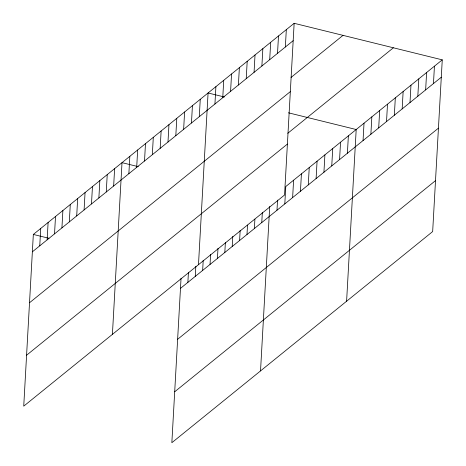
<?xml version="1.0" encoding="UTF-8"?>
<svg xmlns="http://www.w3.org/2000/svg" width="466" height="466" viewBox="0 0 466 466"><rect width="100%" height="100%" fill="white"/><g stroke="black" fill="none" stroke-linecap="round" stroke-linejoin="round"><path stroke-width="0.7" d="M294.151 23.3L33.336 234.439L23.737 406.148L284.551 195.009L294.151 23.3L442.263 59.852L432.664 231.561L171.849 442.7L181.047 278.231M39.756 245.832L40.723 228.457M47.142 239.85L48.114 222.474M54.534 233.868L55.506 216.492M61.92 227.886L62.893 210.51M69.312 221.903L70.284 204.527M76.704 215.921L77.671 198.545M84.09 209.939L85.062 192.563M91.482 203.957L92.454 186.581M98.874 197.974L99.841 180.598M106.26 191.992L107.232 174.616M113.652 186.01L114.624 168.634M112.411 334.361L122.01 162.651L138.303 166.671M128.866 173.696L129.833 156.32M136.689 167.364L137.662 149.982M144.512 161.026L145.485 143.65M152.335 154.695L153.308 137.313M160.164 148.357L161.131 130.981M167.987 142.025L168.96 124.649M175.81 135.693L176.783 118.312M183.633 129.356L184.606 111.98M191.462 123.024L192.429 105.642M187.868 282.384L188.439 272.249M199.285 116.686L200.258 99.31M195.26 276.402L195.825 266.267M198.481 264.688L208.081 92.979L224.373 96.998M202.652 270.42L203.217 260.284M214.931 104.023L215.904 86.641M210.038 264.438L210.603 254.302M222.76 97.685L223.727 80.309M217.43 258.455L217.995 248.32M230.583 91.353L231.555 73.972M224.816 252.473L225.387 242.337M238.406 85.016L239.378 67.64M232.208 246.491L232.773 236.355M246.229 78.684L247.201 61.302M239.6 240.508L240.165 230.373M254.057 72.347L255.024 54.971M246.986 234.526L247.516 225.113M261.88 66.015L262.853 48.639M254.378 228.544L254.902 219.131M269.703 59.683L270.676 42.301M261.764 222.562L262.335 212.426M277.526 53.345L278.499 35.969M260.529 370.913L269.721 206.444M285.355 47.014L286.322 29.632M276.979 210.248L277.55 200.106M284.808 203.91L285.775 186.534L442.263 59.852M292.631 197.578L293.603 180.202M300.453 191.246L301.426 173.865M308.276 184.909L309.249 167.533M316.105 178.577L317.072 161.195M323.928 172.239L324.901 154.863M331.751 165.908L332.724 148.532M339.574 159.576L340.547 142.194M347.403 153.238L348.37 135.862M346.599 301.24L356.199 129.525L288.431 112.807M363.049 140.569L364.022 123.193M370.872 134.237L371.845 116.855M378.701 127.9L379.668 110.524M386.524 121.568L387.496 104.192M394.347 115.236L395.319 97.854M402.17 108.898L403.142 91.522M409.998 102.567L410.965 85.185M417.821 96.229L418.794 78.853M425.644 89.897L426.617 72.521M433.467 83.565L434.44 66.184M32.364 251.815L293.178 40.676M291.052 77.438L343.028 35.364M29.515 302.749L290.33 91.61M287.755 133.299L393.386 47.788M26.579 355.22L287.394 144.081M180.482 288.367L441.296 77.228M177.633 339.295L438.448 128.156M174.698 391.772L435.512 180.633M33.336 234.439L48.947 238.289"/></g></svg>
